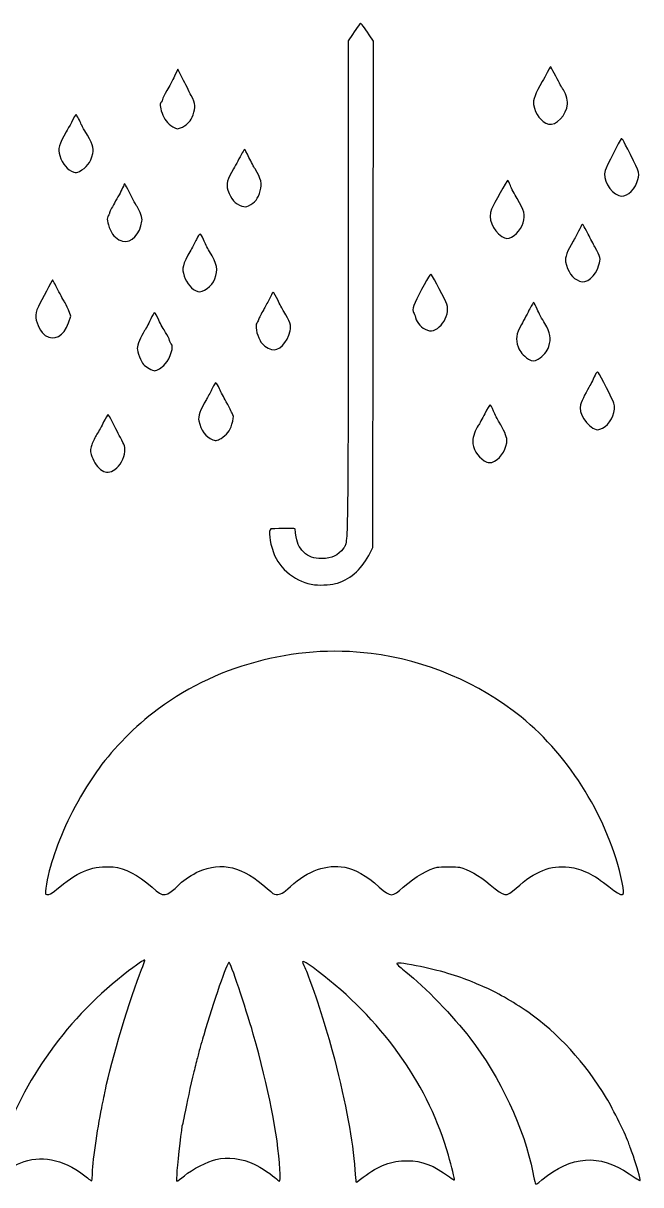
# Model space of a CAD drawing. Header units: centimetres. Extents: x -14.8 to 14.8, y -14.2 to 14.2.
# Drawn here: x -0.18 to 14.77, y -14.21 to 13.87 of the extents above; entities that cross this region are included whole.
import ezdxf

# ---------------------------------------------------------------- set-up
doc = ezdxf.new("R2010")
doc.units = ezdxf.units.CM
doc.header["$MEASUREMENT"] = 0
doc.layers.add('Layer 1', color=7, linetype='Continuous')

msp = doc.modelspace()

# ---------------------------------------------------------------- linework, layer by layer
at = {"layer": 'Layer 1', "color": 24}
msp.add_open_spline([(6.87202, 0.29726), (6.45204, 0.33774), (6.01575, 0.68021), (5.87699, 1.07834), (5.87699, 1.07834), (5.78476, 1.34307), (5.75574, 1.61216), (5.81591, 1.64507), (5.81591, 1.64507), (5.83494, 1.65546), (6.39077, 1.6609), (6.40087, 1.6508), (6.40087, 1.6508), (6.402, 1.64967), (6.409, 1.60141), (6.4164, 1.54358), (6.4164, 1.54358), (6.44815, 1.29546), (6.48148, 1.21748), (6.61153, 1.0872), (6.61153, 1.0872), (6.73079, 0.96774), (6.84108, 0.92876), (7.05758, 0.92961), (7.05758, 0.92961), (7.29693, 0.93057), (7.42966, 0.99576), (7.57946, 1.18598), (7.57946, 1.18598), (7.68656, 1.32201), (7.68563, 1.25888), (7.6858, 8.29811), (7.6858, 8.29811), (7.6858, 8.29811), (7.68594, 13.44463), (7.68594, 13.44463), (7.68594, 13.44463), (7.68594, 13.44463), (7.78836, 13.59529), (7.78836, 13.59529), (7.78836, 13.59529), (7.92036, 13.7895), (7.97787, 13.8705), (7.9838, 13.8705), (7.9838, 13.8705), (8.00088, 13.8705), (8.07772, 13.76933), (8.19857, 13.5878), (8.19857, 13.5878), (8.19857, 13.5878), (8.2965, 13.44069), (8.2965, 13.44069), (8.2965, 13.44069), (8.2965, 13.44069), (8.28936, 7.31968), (8.28936, 7.31968), (8.28936, 7.31968), (8.28936, 7.31968), (8.28222, 1.19865), (8.28222, 1.19865), (8.28222, 1.19865), (8.28222, 1.19865), (8.21965, 1.06931), (8.21965, 1.06931), (8.21965, 1.06931), (8.04307, 0.70443), (7.76889, 0.45051), (7.42892, 0.33697), (7.42892, 0.33697), (7.3094, 0.29707), (7.05927, 0.27923), (6.87202, 0.29726)], degree=3, knots=[0, 0, 0, 0, 0.05263158, 0.05263158, 0.05263158, 0.05263158, 0.10526316, 0.10526316, 0.10526316, 0.10526316, 0.15789474, 0.15789474, 0.15789474, 0.15789474, 0.21052632, 0.21052632, 0.21052632, 0.21052632, 0.26315789, 0.26315789, 0.26315789, 0.26315789, 0.31578947, 0.31578947, 0.31578947, 0.31578947, 0.36842105, 0.36842105, 0.36842105, 0.36842105, 0.42105263, 0.42105263, 0.42105263, 0.42105263, 0.47368421, 0.47368421, 0.47368421, 0.47368421, 0.52631579, 0.52631579, 0.52631579, 0.52631579, 0.57894737, 0.57894737, 0.57894737, 0.57894737, 0.63157895, 0.63157895, 0.63157895, 0.63157895, 0.68421053, 0.68421053, 0.68421053, 0.68421053, 0.73684211, 0.73684211, 0.73684211, 0.73684211, 0.78947368, 0.78947368, 0.78947368, 0.78947368, 0.84210526, 0.84210526, 0.84210526, 0.84210526, 0.89473684, 0.89473684, 0.89473684, 0.89473684, 1, 1, 1, 1], dxfattribs=at)
at = {"layer": 'Layer 1', "color": 121}
for points, knots in [([(3.44404, 11.36739), (3.31836, 11.44571), (3.22966, 11.55856), (3.18298, 11.69947), (3.18298, 11.69947), (3.1337, 11.84816), (3.12781, 11.94221), (3.16624, 11.96596), (3.16624, 11.96596), (3.18078, 11.97495), (3.19291, 12.00244), (3.19323, 12.02705), (3.19323, 12.02705), (3.19351, 12.05166), (3.24067, 12.14918), (3.29801, 12.24377), (3.29801, 12.24377), (3.35539, 12.33836), (3.43904, 12.49304), (3.48394, 12.5875), (3.48394, 12.5875), (3.48394, 12.5875), (3.56559, 12.75925), (3.56559, 12.75925), (3.56559, 12.75925), (3.56559, 12.75925), (3.67955, 12.53458), (3.67955, 12.53458), (3.67955, 12.53458), (3.74223, 12.41102), (3.83689, 12.22657), (3.88989, 12.12471), (3.88989, 12.12471), (4.00083, 11.91154), (4.00653, 11.84965), (3.93327, 11.65381), (3.93327, 11.65381), (3.87651, 11.50213), (3.8127, 11.42914), (3.67687, 11.3605), (3.67687, 11.3605), (3.56909, 11.30604), (3.54118, 11.30688), (3.44404, 11.36739)], [0, 0, 0, 0, 0.08333333, 0.08333333, 0.08333333, 0.08333333, 0.16666667, 0.16666667, 0.16666667, 0.16666667, 0.25, 0.25, 0.25, 0.25, 0.33333333, 0.33333333, 0.33333333, 0.33333333, 0.41666667, 0.41666667, 0.41666667, 0.41666667, 0.5, 0.5, 0.5, 0.5, 0.58333333, 0.58333333, 0.58333333, 0.58333333, 0.66666667, 0.66666667, 0.66666667, 0.66666667, 0.75, 0.75, 0.75, 0.75, 0.83333333, 0.83333333, 0.83333333, 0.83333333, 1, 1, 1, 1]), ([(12.53198, 11.43107), (12.35855, 11.47921), (12.21549, 11.66927), (12.1742, 11.90638), (12.1742, 11.90638), (12.15538, 12.01447), (12.21484, 12.17246), (12.38198, 12.45848), (12.38198, 12.45848), (12.4168, 12.51806), (12.472, 12.61927), (12.50463, 12.68338), (12.50463, 12.68338), (12.58371, 12.83863), (12.57851, 12.83258), (12.60154, 12.79619), (12.60154, 12.79619), (12.61173, 12.78006), (12.66129, 12.68692), (12.71167, 12.5892), (12.71167, 12.5892), (12.81098, 12.3965), (12.84809, 12.32976), (12.87589, 12.29392), (12.87589, 12.29392), (12.93982, 12.21154), (13.00038, 12.01836), (12.99296, 11.92057), (12.99296, 11.92057), (12.97278, 11.65479), (12.71443, 11.38042), (12.53198, 11.43107)], [0, 0, 0, 0, 0.11111111, 0.11111111, 0.11111111, 0.11111111, 0.22222222, 0.22222222, 0.22222222, 0.22222222, 0.33333333, 0.33333333, 0.33333333, 0.33333333, 0.44444444, 0.44444444, 0.44444444, 0.44444444, 0.55555556, 0.55555556, 0.55555556, 0.55555556, 0.66666667, 0.66666667, 0.66666667, 0.66666667, 0.77777778, 0.77777778, 0.77777778, 0.77777778, 1, 1, 1, 1]), ([(1.05254, 10.27192), (0.88335, 10.33387), (0.78415, 10.44938), (0.70787, 10.67327), (0.70787, 10.67327), (0.65653, 10.824), (0.69209, 10.95312), (0.86458, 11.24225), (0.86458, 11.24225), (0.89478, 11.29286), (0.95075, 11.39529), (0.98896, 11.46987), (0.98896, 11.46987), (1.05864, 11.60591), (1.09158, 11.66169), (1.10222, 11.66169), (1.10222, 11.66169), (1.1172, 11.66169), (1.212, 11.48707), (1.23012, 11.42606), (1.23012, 11.42606), (1.23562, 11.40752), (1.27383, 11.33762), (1.31501, 11.2707), (1.31501, 11.2707), (1.49975, 10.97053), (1.5444, 10.84505), (1.51011, 10.72237), (1.51011, 10.72237), (1.44571, 10.49194), (1.36048, 10.37911), (1.18304, 10.28916), (1.18304, 10.28916), (1.12454, 10.25953), (1.09654, 10.25583), (1.05254, 10.27192)], [0, 0, 0, 0, 0.1, 0.1, 0.1, 0.1, 0.2, 0.2, 0.2, 0.2, 0.3, 0.3, 0.3, 0.3, 0.4, 0.4, 0.4, 0.4, 0.5, 0.5, 0.5, 0.5, 0.6, 0.6, 0.6, 0.6, 0.7, 0.7, 0.7, 0.7, 0.8, 0.8, 0.8, 0.8, 1, 1, 1, 1]), ([(14.23965, 9.70352), (14.0132, 9.78444), (13.83336, 10.10981), (13.90284, 10.31287), (13.90284, 10.31287), (13.93341, 10.40213), (14.26183, 11.04165), (14.29329, 11.07312), (14.29329, 11.07312), (14.31493, 11.09474), (14.31681, 11.0916), (14.51799, 10.69892), (14.51799, 10.69892), (14.75135, 10.24341), (14.75363, 10.23342), (14.67279, 10.01817), (14.67279, 10.01817), (14.58869, 9.79429), (14.38986, 9.64984), (14.23965, 9.70352)], [0, 0, 0, 0, 0.16666667, 0.16666667, 0.16666667, 0.16666667, 0.33333333, 0.33333333, 0.33333333, 0.33333333, 0.5, 0.5, 0.5, 0.5, 0.66666667, 0.66666667, 0.66666667, 0.66666667, 1, 1, 1, 1]), ([(5.11276, 9.44952), (4.94802, 9.50563), (4.85644, 9.6111), (4.77717, 9.83605), (4.77717, 9.83605), (4.72795, 9.97575), (4.7621, 10.10498), (4.9134, 10.35201), (4.9134, 10.35201), (4.93905, 10.39384), (4.98452, 10.47503), (5.01446, 10.53241), (5.01446, 10.53241), (5.09489, 10.68661), (5.1738, 10.82493), (5.18134, 10.82493), (5.18134, 10.82493), (5.18498, 10.82493), (5.23267, 10.73564), (5.28734, 10.6265), (5.28734, 10.6265), (5.34203, 10.51737), (5.4085, 10.39257), (5.43506, 10.34916), (5.43506, 10.34916), (5.58376, 10.10623), (5.60998, 9.99545), (5.56115, 9.81636), (5.56115, 9.81636), (5.51046, 9.63054), (5.43074, 9.52973), (5.27571, 9.45545), (5.27571, 9.45545), (5.2171, 9.42734), (5.18162, 9.42607), (5.11276, 9.44952)], [0, 0, 0, 0, 0.1, 0.1, 0.1, 0.1, 0.2, 0.2, 0.2, 0.2, 0.3, 0.3, 0.3, 0.3, 0.4, 0.4, 0.4, 0.4, 0.5, 0.5, 0.5, 0.5, 0.6, 0.6, 0.6, 0.6, 0.7, 0.7, 0.7, 0.7, 0.8, 0.8, 0.8, 0.8, 1, 1, 1, 1]), ([(2.22868, 8.60207), (2.10622, 8.6297), (1.99336, 8.73285), (1.93435, 8.87111), (1.93435, 8.87111), (1.85597, 9.05461), (1.83912, 9.16744), (1.88262, 9.217), (1.88262, 9.217), (1.89498, 9.23106), (1.90452, 9.2516), (1.90852, 9.27274), (1.90852, 9.27274), (1.91617, 9.3131), (1.9576, 9.3972), (2.03126, 9.52188), (2.03126, 9.52188), (2.11421, 9.66223), (2.1807, 9.78709), (2.22975, 9.89453), (2.22975, 9.89453), (2.2541, 9.94787), (2.27646, 9.99413), (2.27945, 9.99734), (2.27945, 9.99734), (2.28241, 10.00056), (2.31574, 9.93955), (2.3535, 9.86174), (2.3535, 9.86174), (2.44299, 9.67736), (2.53692, 9.50123), (2.57863, 9.43956), (2.57863, 9.43956), (2.66087, 9.31795), (2.71003, 9.16984), (2.69736, 9.08193), (2.69736, 9.08193), (2.6526, 8.77151), (2.4404, 8.55426), (2.22868, 8.60207)], [0, 0, 0, 0, 0.09090909, 0.09090909, 0.09090909, 0.09090909, 0.18181818, 0.18181818, 0.18181818, 0.18181818, 0.27272727, 0.27272727, 0.27272727, 0.27272727, 0.36363636, 0.36363636, 0.36363636, 0.36363636, 0.45454545, 0.45454545, 0.45454545, 0.45454545, 0.54545455, 0.54545455, 0.54545455, 0.54545455, 0.63636364, 0.63636364, 0.63636364, 0.63636364, 0.72727273, 0.72727273, 0.72727273, 0.72727273, 0.81818182, 0.81818182, 0.81818182, 0.81818182, 1, 1, 1, 1]), ([(11.40334, 8.71862), (11.17836, 8.85835), (11.06504, 9.16098), (11.15736, 9.37564), (11.15736, 9.37564), (11.21369, 9.5067), (11.52907, 10.07143), (11.54586, 10.07131), (11.54586, 10.07131), (11.55478, 10.07126), (11.58453, 10.01473), (11.61193, 9.94564), (11.61193, 9.94564), (11.63934, 9.87658), (11.71184, 9.73674), (11.77305, 9.63486), (11.77305, 9.63486), (11.95924, 9.32498), (11.97741, 9.25267), (11.92122, 9.0458), (11.92122, 9.0458), (11.87211, 8.86499), (11.66863, 8.66895), (11.53034, 8.66924), (11.53034, 8.66924), (11.50415, 8.66929), (11.447, 8.6915), (11.40334, 8.71862)], [0, 0, 0, 0, 0.125, 0.125, 0.125, 0.125, 0.25, 0.25, 0.25, 0.25, 0.375, 0.375, 0.375, 0.375, 0.5, 0.5, 0.5, 0.5, 0.625, 0.625, 0.625, 0.625, 0.75, 0.75, 0.75, 0.75, 1, 1, 1, 1]), ([(13.28774, 7.63258), (13.11313, 7.70477), (12.99671, 7.86702), (12.95003, 8.10327), (12.95003, 8.10327), (12.92997, 8.20481), (12.98689, 8.36136), (13.13164, 8.6028), (13.13164, 8.6028), (13.16328, 8.65558), (13.22147, 8.76423), (13.26093, 8.84427), (13.26093, 8.84427), (13.30041, 8.92431), (13.33868, 8.9952), (13.34596, 9.00178), (13.34596, 9.00178), (13.36538, 9.01936), (13.37791, 9), (13.49408, 8.77338), (13.49408, 8.77338), (13.54869, 8.66684), (13.62183, 8.52773), (13.65658, 8.46423), (13.65658, 8.46423), (13.79521, 8.21111), (13.8032, 8.176), (13.75605, 8.02735), (13.75605, 8.02735), (13.66659, 7.7453), (13.45225, 7.56459), (13.28774, 7.63258)], [0, 0, 0, 0, 0.11111111, 0.11111111, 0.11111111, 0.11111111, 0.22222222, 0.22222222, 0.22222222, 0.22222222, 0.33333333, 0.33333333, 0.33333333, 0.33333333, 0.44444444, 0.44444444, 0.44444444, 0.44444444, 0.55555556, 0.55555556, 0.55555556, 0.55555556, 0.66666667, 0.66666667, 0.66666667, 0.66666667, 0.77777778, 0.77777778, 0.77777778, 0.77777778, 1, 1, 1, 1]), ([(4.04627, 7.38504), (3.91461, 7.42619), (3.77754, 7.58387), (3.72115, 7.7591), (3.72115, 7.7591), (3.65827, 7.95445), (3.67447, 8.01838), (3.88035, 8.38747), (3.88035, 8.38747), (3.92601, 8.46934), (3.98723, 8.58392), (4.01641, 8.64214), (4.01641, 8.64214), (4.10252, 8.81396), (4.10985, 8.81385), (4.18428, 8.63966), (4.18428, 8.63966), (4.22187, 8.55161), (4.27713, 8.44504), (4.33224, 8.35428), (4.33224, 8.35428), (4.52365, 8.03901), (4.54812, 7.91299), (4.46153, 7.68849), (4.46153, 7.68849), (4.3923, 7.50894), (4.16985, 7.34641), (4.04627, 7.38504)], [0, 0, 0, 0, 0.125, 0.125, 0.125, 0.125, 0.25, 0.25, 0.25, 0.25, 0.375, 0.375, 0.375, 0.375, 0.5, 0.5, 0.5, 0.5, 0.625, 0.625, 0.625, 0.625, 0.75, 0.75, 0.75, 0.75, 1, 1, 1, 1]), ([(0.35896, 6.32377), (0.25326, 6.39379), (0.14856, 6.58971), (0.1303, 6.75159), (0.1303, 6.75159), (0.12011, 6.84193), (0.13366, 6.89908), (0.19417, 7.0216), (0.19417, 7.0216), (0.26958, 7.17428), (0.51982, 7.64474), (0.53486, 7.66213), (0.53486, 7.66213), (0.5391, 7.66698), (0.59755, 7.56025), (0.6648, 7.42492), (0.6648, 7.42492), (0.73205, 7.28959), (0.80255, 7.16059), (0.82146, 7.13827), (0.82146, 7.13827), (0.8404, 7.11591), (0.88349, 7.02786), (0.91728, 6.94263), (0.91728, 6.94263), (0.91728, 6.94263), (0.97869, 6.78761), (0.97869, 6.78761), (0.97869, 6.78761), (0.97869, 6.78761), (0.92041, 6.62564), (0.92041, 6.62564), (0.92041, 6.62564), (0.80461, 6.30379), (0.57522, 6.18046), (0.35896, 6.32377)], [0, 0, 0, 0, 0.1, 0.1, 0.1, 0.1, 0.2, 0.2, 0.2, 0.2, 0.3, 0.3, 0.3, 0.3, 0.4, 0.4, 0.4, 0.4, 0.5, 0.5, 0.5, 0.5, 0.6, 0.6, 0.6, 0.6, 0.7, 0.7, 0.7, 0.7, 0.8, 0.8, 0.8, 0.8, 1, 1, 1, 1]), ([(9.60652, 6.44818), (9.4555, 6.50665), (9.35498, 6.61424), (9.31882, 6.75605), (9.31882, 6.75605), (9.30124, 6.82503), (9.28939, 6.85404), (9.27054, 6.87419), (9.27054, 6.87419), (9.24824, 6.89798), (9.25143, 6.96608), (9.27864, 7.04734), (9.27864, 7.04734), (9.32802, 7.19482), (9.59159, 7.69201), (9.6661, 7.77823), (9.6661, 7.77823), (9.6661, 7.77823), (9.68896, 7.80471), (9.68896, 7.80471), (9.68896, 7.80471), (9.68896, 7.80471), (9.70233, 7.78817), (9.70233, 7.78817), (9.70233, 7.78817), (9.74478, 7.73562), (10.043, 7.16787), (10.07408, 7.08041), (10.07408, 7.08041), (10.17816, 6.78752), (9.85581, 6.35166), (9.60652, 6.44818)], [0, 0, 0, 0, 0.11111111, 0.11111111, 0.11111111, 0.11111111, 0.22222222, 0.22222222, 0.22222222, 0.22222222, 0.33333333, 0.33333333, 0.33333333, 0.33333333, 0.44444444, 0.44444444, 0.44444444, 0.44444444, 0.55555556, 0.55555556, 0.55555556, 0.55555556, 0.66666667, 0.66666667, 0.66666667, 0.66666667, 0.77777778, 0.77777778, 0.77777778, 0.77777778, 1, 1, 1, 1]), ([(5.83017, 5.98341), (5.72583, 6.01251), (5.60286, 6.10861), (5.55675, 6.19711), (5.55675, 6.19711), (5.46833, 6.36693), (5.43266, 6.55855), (5.47776, 6.62138), (5.47776, 6.62138), (5.48952, 6.63775), (5.50623, 6.67198), (5.51487, 6.69744), (5.51487, 6.69744), (5.53581, 6.7591), (5.57885, 6.84351), (5.64472, 6.95211), (5.64472, 6.95211), (5.67449, 7.00122), (5.73294, 7.10988), (5.77462, 7.19355), (5.77462, 7.19355), (5.81628, 7.2772), (5.8561, 7.35312), (5.86307, 7.36221), (5.86307, 7.36221), (5.88054, 7.38501), (5.8804, 7.38524), (5.9818, 7.18032), (5.9818, 7.18032), (6.02862, 7.08572), (6.09571, 6.96219), (6.13087, 6.9058), (6.13087, 6.9058), (6.27647, 6.67238), (6.3166, 6.55204), (6.28739, 6.43644), (6.28739, 6.43644), (6.21198, 6.13833), (6.00616, 5.93436), (5.83017, 5.98341)], [0, 0, 0, 0, 0.09090909, 0.09090909, 0.09090909, 0.09090909, 0.18181818, 0.18181818, 0.18181818, 0.18181818, 0.27272727, 0.27272727, 0.27272727, 0.27272727, 0.36363636, 0.36363636, 0.36363636, 0.36363636, 0.45454545, 0.45454545, 0.45454545, 0.45454545, 0.54545455, 0.54545455, 0.54545455, 0.54545455, 0.63636364, 0.63636364, 0.63636364, 0.63636364, 0.72727273, 0.72727273, 0.72727273, 0.72727273, 0.81818182, 0.81818182, 0.81818182, 0.81818182, 1, 1, 1, 1]), ([(12.05158, 5.75182), (11.91637, 5.84022), (11.84118, 5.92835), (11.80142, 6.04505), (11.80142, 6.04505), (11.73374, 6.24362), (11.74796, 6.34186), (11.87945, 6.58443), (11.87945, 6.58443), (11.94487, 6.70508), (12.03608, 6.87831), (12.08217, 6.96933), (12.08217, 6.96933), (12.12826, 7.06035), (12.17209, 7.1287), (12.17957, 7.12119), (12.17957, 7.12119), (12.18707, 7.11371), (12.22396, 7.03924), (12.26155, 6.9557), (12.26155, 6.9557), (12.29911, 6.87216), (12.38186, 6.71728), (12.44539, 6.61153), (12.44539, 6.61153), (12.58204, 6.38397), (12.60637, 6.24642), (12.54346, 6.05699), (12.54346, 6.05699), (12.50045, 5.92756), (12.42377, 5.83691), (12.28402, 5.7503), (12.28402, 5.7503), (12.19545, 5.69544), (12.13723, 5.69583), (12.05158, 5.75182)], [0, 0, 0, 0, 0.1, 0.1, 0.1, 0.1, 0.2, 0.2, 0.2, 0.2, 0.3, 0.3, 0.3, 0.3, 0.4, 0.4, 0.4, 0.4, 0.5, 0.5, 0.5, 0.5, 0.6, 0.6, 0.6, 0.6, 0.7, 0.7, 0.7, 0.7, 0.8, 0.8, 0.8, 0.8, 1, 1, 1, 1]), ([(2.87516, 5.52178), (2.82422, 5.54874), (2.76123, 5.59432), (2.73521, 5.62307), (2.73521, 5.62307), (2.68144, 5.68251), (2.58416, 5.9327), (2.58416, 6.01158), (2.58416, 6.01158), (2.58416, 6.09258), (2.66533, 6.28963), (2.7608, 6.44036), (2.7608, 6.44036), (2.80836, 6.51543), (2.87671, 6.64342), (2.9127, 6.72478), (2.9127, 6.72478), (2.94868, 6.80615), (2.98839, 6.87272), (3.00098, 6.87272), (3.00098, 6.87272), (3.01353, 6.87272), (3.06112, 6.79238), (3.1067, 6.69413), (3.1067, 6.69413), (3.1523, 6.59592), (3.22509, 6.46198), (3.26847, 6.39647), (3.26847, 6.39647), (3.31184, 6.331), (3.35553, 6.24455), (3.36555, 6.20442), (3.36555, 6.20442), (3.37557, 6.16426), (3.39434, 6.12486), (3.40729, 6.11685), (3.40729, 6.11685), (3.47875, 6.07271), (3.38708, 5.7696), (3.26116, 5.63354), (3.26116, 5.63354), (3.1759, 5.54146), (3.061, 5.4696), (3.00219, 5.47161), (3.00219, 5.47161), (2.98328, 5.47225), (2.9261, 5.49483), (2.87516, 5.52178)], [0, 0, 0, 0, 0.07692308, 0.07692308, 0.07692308, 0.07692308, 0.15384615, 0.15384615, 0.15384615, 0.15384615, 0.23076923, 0.23076923, 0.23076923, 0.23076923, 0.30769231, 0.30769231, 0.30769231, 0.30769231, 0.38461538, 0.38461538, 0.38461538, 0.38461538, 0.46153846, 0.46153846, 0.46153846, 0.46153846, 0.53846154, 0.53846154, 0.53846154, 0.53846154, 0.61538462, 0.61538462, 0.61538462, 0.61538462, 0.69230769, 0.69230769, 0.69230769, 0.69230769, 0.76923077, 0.76923077, 0.76923077, 0.76923077, 0.84615385, 0.84615385, 0.84615385, 0.84615385, 1, 1, 1, 1]), ([(13.68537, 4.04571), (13.46915, 4.1155), (13.2491, 4.46588), (13.30845, 4.64582), (13.30845, 4.64582), (13.34859, 4.76743), (13.46215, 4.99925), (13.53646, 5.11124), (13.53646, 5.11124), (13.56187, 5.14953), (13.59703, 5.21577), (13.61876, 5.26629), (13.61876, 5.26629), (13.69081, 5.43376), (13.7149, 5.46235), (13.74702, 5.41843), (13.74702, 5.41843), (13.77818, 5.37585), (14.09681, 4.74423), (14.11596, 4.68717), (14.11596, 4.68717), (14.17368, 4.51501), (14.06865, 4.23677), (13.90349, 4.12439), (13.90349, 4.12439), (13.81452, 4.06383), (13.727, 4.03225), (13.68537, 4.04571)], [0, 0, 0, 0, 0.125, 0.125, 0.125, 0.125, 0.25, 0.25, 0.25, 0.25, 0.375, 0.375, 0.375, 0.375, 0.5, 0.5, 0.5, 0.5, 0.625, 0.625, 0.625, 0.625, 0.75, 0.75, 0.75, 0.75, 1, 1, 1, 1]), ([(4.41499, 3.79958), (4.23818, 3.87228), (4.1223, 4.02855), (4.0748, 4.25822), (4.0748, 4.25822), (4.05183, 4.36925), (4.10235, 4.51222), (4.25771, 4.77593), (4.25771, 4.77593), (4.29093, 4.83232), (4.34782, 4.93798), (4.38417, 5.01074), (4.38417, 5.01074), (4.4604, 5.16336), (4.47595, 5.1865), (4.49291, 5.17242), (4.49291, 5.17242), (4.5112, 5.15724), (4.53389, 5.11742), (4.57301, 5.03176), (4.57301, 5.03176), (4.61328, 4.94365), (4.67277, 4.83175), (4.73794, 4.72154), (4.73794, 4.72154), (4.79083, 4.63211), (4.83542, 4.54352), (4.84998, 4.49896), (4.84998, 4.49896), (4.85619, 4.47996), (4.86833, 4.4549), (4.8769, 4.44325), (4.8769, 4.44325), (4.91752, 4.38816), (4.92025, 4.35485), (4.89293, 4.24789), (4.89293, 4.24789), (4.84106, 4.04472), (4.79258, 3.96748), (4.65093, 3.86226), (4.65093, 3.86226), (4.53928, 3.77935), (4.49368, 3.76724), (4.41499, 3.79958)], [0, 0, 0, 0, 0.08333333, 0.08333333, 0.08333333, 0.08333333, 0.16666667, 0.16666667, 0.16666667, 0.16666667, 0.25, 0.25, 0.25, 0.25, 0.33333333, 0.33333333, 0.33333333, 0.33333333, 0.41666667, 0.41666667, 0.41666667, 0.41666667, 0.5, 0.5, 0.5, 0.5, 0.58333333, 0.58333333, 0.58333333, 0.58333333, 0.66666667, 0.66666667, 0.66666667, 0.66666667, 0.75, 0.75, 0.75, 0.75, 0.83333333, 0.83333333, 0.83333333, 0.83333333, 1, 1, 1, 1]), ([(10.98001, 3.29469), (10.81635, 3.39631), (10.70219, 3.59342), (10.70219, 3.77435), (10.70219, 3.77435), (10.70219, 3.86839), (10.76623, 4.0489), (10.83272, 4.14228), (10.83272, 4.14228), (10.86145, 4.18264), (10.93347, 4.31283), (10.99271, 4.43156), (10.99271, 4.43156), (11.05198, 4.55032), (11.10907, 4.64726), (11.1196, 4.64701), (11.1196, 4.64701), (11.13015, 4.64678), (11.168, 4.57832), (11.20376, 4.49489), (11.20376, 4.49489), (11.23951, 4.41147), (11.30191, 4.28963), (11.34244, 4.22413), (11.34244, 4.22413), (11.44988, 4.05053), (11.52605, 3.87643), (11.52766, 3.8008), (11.52766, 3.8008), (11.53181, 3.60601), (11.39519, 3.36959), (11.22876, 3.28351), (11.22876, 3.28351), (11.13072, 3.23282), (11.07563, 3.23528), (10.98001, 3.29469)], [0, 0, 0, 0, 0.1, 0.1, 0.1, 0.1, 0.2, 0.2, 0.2, 0.2, 0.3, 0.3, 0.3, 0.3, 0.4, 0.4, 0.4, 0.4, 0.5, 0.5, 0.5, 0.5, 0.6, 0.6, 0.6, 0.6, 0.7, 0.7, 0.7, 0.7, 0.8, 0.8, 0.8, 0.8, 1, 1, 1, 1])]:
    msp.add_open_spline(points, degree=3, knots=knots, dxfattribs=at)
at = {"layer": 'Layer 1', "color": 254}
msp.add_open_spline([(1.7347, 3.05807), (1.62743, 3.1271), (1.53898, 3.24837), (1.48522, 3.4001), (1.48522, 3.4001), (1.43738, 3.53506), (1.43738, 3.54293), (1.48457, 3.67789), (1.48457, 3.67789), (1.51127, 3.75429), (1.56715, 3.86938), (1.60875, 3.93364), (1.60875, 3.93364), (1.65035, 3.9979), (1.72313, 4.13167), (1.77046, 4.2309), (1.77046, 4.2309), (1.81782, 4.33013), (1.86537, 4.4115), (1.87612, 4.41172), (1.87612, 4.41172), (1.8869, 4.41195), (1.93135, 4.33769), (1.97493, 4.24673), (1.97493, 4.24673), (2.0185, 4.1558), (2.10873, 3.98018), (2.17539, 3.85648), (2.17539, 3.85648), (2.27781, 3.66651), (2.29483, 3.61433), (2.28501, 3.52035), (2.28501, 3.52035), (2.26762, 3.35347), (2.16354, 3.16661), (2.04176, 3.08367), (2.04176, 3.08367), (1.92114, 3.00151), (1.83388, 2.99423), (1.7347, 3.05807)], degree=3, knots=[0, 0, 0, 0, 0.09090909, 0.09090909, 0.09090909, 0.09090909, 0.18181818, 0.18181818, 0.18181818, 0.18181818, 0.27272727, 0.27272727, 0.27272727, 0.27272727, 0.36363636, 0.36363636, 0.36363636, 0.36363636, 0.45454545, 0.45454545, 0.45454545, 0.45454545, 0.54545455, 0.54545455, 0.54545455, 0.54545455, 0.63636364, 0.63636364, 0.63636364, 0.63636364, 0.72727273, 0.72727273, 0.72727273, 0.72727273, 0.81818182, 0.81818182, 0.81818182, 0.81818182, 1, 1, 1, 1], dxfattribs=at)
at = {"layer": 'Layer 1', "color": 2}
msp.add_open_spline([(0.37366, -7.1839), (0.35862, -7.17335), (0.35825, -7.17098), (0.36262, -7.11287), (0.36262, -7.11287), (0.37609, -6.93459), (0.46826, -6.52144), (0.53249, -6.35146), (0.53249, -6.35146), (0.54762, -6.31144), (0.58462, -6.20724), (0.6147, -6.11995), (0.6147, -6.11995), (0.83628, -5.47674), (1.14077, -4.89045), (1.5987, -4.22529), (1.5987, -4.22529), (1.92656, -3.74904), (2.44017, -3.21445), (2.96268, -2.8056), (2.96268, -2.8056), (4.4168, -1.66782), (6.38214, -1.13137), (8.2411, -1.36482), (8.2411, -1.36482), (9.56176, -1.53069), (10.86845, -2.08226), (11.87177, -2.8974), (11.87177, -2.8974), (13.06938, -3.87042), (13.98806, -5.37082), (14.32076, -6.89716), (14.32076, -6.89716), (14.40071, -7.26394), (14.34667, -7.28135), (13.9971, -7.00142), (13.9971, -7.00142), (13.62719, -6.7052), (13.33916, -6.56417), (13.03337, -6.5296), (13.03337, -6.5296), (12.57942, -6.47826), (12.22196, -6.62025), (11.75022, -7.03921), (11.75022, -7.03921), (11.50486, -7.25714), (11.48183, -7.25403), (11.12177, -6.95383), (11.12177, -6.95383), (10.84542, -6.72343), (10.58984, -6.57859), (10.37761, -6.53211), (10.37761, -6.53211), (10.32204, -6.51995), (9.9155, -6.52023), (9.84218, -6.53248), (9.84218, -6.53248), (9.64406, -6.56561), (9.31654, -6.75879), (9.02142, -7.0166), (9.02142, -7.0166), (8.74701, -7.25632), (8.7224, -7.25604), (8.43956, -7.00983), (8.43956, -7.00983), (8.11788, -6.72984), (7.84853, -6.57611), (7.6028, -6.53234), (7.6028, -6.53234), (7.16245, -6.45388), (6.72487, -6.60955), (6.28982, -6.9995), (6.28982, -6.9995), (6.10674, -7.16358), (6.05366, -7.19257), (5.9463, -7.18715), (5.9463, -7.18715), (5.88574, -7.1841), (5.86756, -7.17242), (5.73088, -7.049), (5.73088, -7.049), (5.14019, -6.51549), (4.62528, -6.38747), (4.06938, -6.63588), (4.06938, -6.63588), (3.92474, -6.70054), (3.71737, -6.83637), (3.61433, -6.93397), (3.61433, -6.93397), (3.26652, -7.26335), (3.22884, -7.26795), (2.94284, -7.01629), (2.94284, -7.01629), (2.59734, -6.71228), (2.28075, -6.54758), (2.00025, -6.52596), (2.00025, -6.52596), (1.51883, -6.48885), (1.20508, -6.60639), (0.71134, -7.00878), (0.71134, -7.00878), (0.50582, -7.17631), (0.42367, -7.2189), (0.37366, -7.1839)], degree=3, knots=[0, 0, 0, 0, 0.03703704, 0.03703704, 0.03703704, 0.03703704, 0.07407407, 0.07407407, 0.07407407, 0.07407407, 0.11111111, 0.11111111, 0.11111111, 0.11111111, 0.14814815, 0.14814815, 0.14814815, 0.14814815, 0.18518519, 0.18518519, 0.18518519, 0.18518519, 0.22222222, 0.22222222, 0.22222222, 0.22222222, 0.25925926, 0.25925926, 0.25925926, 0.25925926, 0.2962963, 0.2962963, 0.2962963, 0.2962963, 0.33333333, 0.33333333, 0.33333333, 0.33333333, 0.37037037, 0.37037037, 0.37037037, 0.37037037, 0.40740741, 0.40740741, 0.40740741, 0.40740741, 0.44444444, 0.44444444, 0.44444444, 0.44444444, 0.48148148, 0.48148148, 0.48148148, 0.48148148, 0.51851852, 0.51851852, 0.51851852, 0.51851852, 0.55555556, 0.55555556, 0.55555556, 0.55555556, 0.59259259, 0.59259259, 0.59259259, 0.59259259, 0.62962963, 0.62962963, 0.62962963, 0.62962963, 0.66666667, 0.66666667, 0.66666667, 0.66666667, 0.7037037, 0.7037037, 0.7037037, 0.7037037, 0.74074074, 0.74074074, 0.74074074, 0.74074074, 0.77777778, 0.77777778, 0.77777778, 0.77777778, 0.81481481, 0.81481481, 0.81481481, 0.81481481, 0.85185185, 0.85185185, 0.85185185, 0.85185185, 0.88888889, 0.88888889, 0.88888889, 0.88888889, 0.92592593, 0.92592593, 0.92592593, 0.92592593, 1, 1, 1, 1], dxfattribs=at)
at = {"layer": 'Layer 1', "color": 1}
msp.add_open_spline([(1.37893, -14.04294), (0.88078, -13.62485), (0.33341, -13.48341), (-0.15353, -13.64687), (-0.15353, -13.64687), (-0.35879, -13.71576), (-0.59349, -13.84313), (-0.76121, -13.97664), (-0.76121, -13.97664), (-0.8178, -14.02166), (-0.87275, -14.05851), (-0.88333, -14.05851), (-0.88333, -14.05851), (-0.91175, -14.05851), (-0.82211, -13.6774), (-0.70288, -13.29121), (-0.70288, -13.29121), (-0.21277, -11.70377), (0.91778, -10.14136), (2.37478, -9.03796), (2.37478, -9.03796), (2.67755, -8.80868), (2.768, -8.75136), (2.768, -8.78873), (2.768, -8.78873), (2.768, -8.8018), (2.73199, -8.89981), (2.68796, -9.00655), (2.68796, -9.00655), (2.43156, -9.62834), (1.94541, -11.24829), (1.81502, -11.91538), (1.81502, -11.91538), (1.80221, -11.98088), (1.76154, -12.17734), (1.72466, -12.35195), (1.72466, -12.35195), (1.61363, -12.87733), (1.49885, -13.70577), (1.49826, -13.98576), (1.49826, -13.98576), (1.49812, -14.05487), (1.48906, -14.111), (1.47813, -14.11048), (1.47813, -14.11048), (1.46724, -14.10995), (1.42259, -14.07955), (1.37893, -14.04294)], degree=3, knots=[0, 0, 0, 0, 0.07692308, 0.07692308, 0.07692308, 0.07692308, 0.15384615, 0.15384615, 0.15384615, 0.15384615, 0.23076923, 0.23076923, 0.23076923, 0.23076923, 0.30769231, 0.30769231, 0.30769231, 0.30769231, 0.38461538, 0.38461538, 0.38461538, 0.38461538, 0.46153846, 0.46153846, 0.46153846, 0.46153846, 0.53846154, 0.53846154, 0.53846154, 0.53846154, 0.61538462, 0.61538462, 0.61538462, 0.61538462, 0.69230769, 0.69230769, 0.69230769, 0.69230769, 0.76923077, 0.76923077, 0.76923077, 0.76923077, 0.84615385, 0.84615385, 0.84615385, 0.84615385, 1, 1, 1, 1], dxfattribs=at)
at = {"layer": 'Layer 1', "color": 5}
msp.add_open_spline([(3.54355, -13.8644), (3.56381, -13.57332), (3.65867, -12.77932), (3.67667, -12.75019), (3.67667, -12.75019), (3.68313, -12.73972), (3.7067, -12.63045), (3.729, -12.50734), (3.729, -12.50734), (3.7748, -12.25464), (3.87222, -11.8113), (3.95553, -11.47655), (3.95553, -11.47655), (3.98633, -11.35286), (4.02728, -11.18618), (4.04655, -11.10614), (4.04655, -11.10614), (4.06583, -11.0261), (4.10167, -10.89512), (4.12619, -10.81511), (4.12619, -10.81511), (4.15072, -10.73507), (4.18109, -10.63387), (4.1937, -10.59021), (4.1937, -10.59021), (4.42515, -9.78867), (4.75716, -8.83072), (4.80347, -8.83072), (4.80347, -8.83072), (4.8401, -8.83072), (5.19884, -9.88908), (5.39089, -10.56373), (5.39089, -10.56373), (5.76494, -11.8779), (5.98245, -12.98068), (6.03672, -13.83796), (6.03672, -13.83796), (6.05563, -14.13635), (6.04364, -14.16857), (5.95183, -14.06615), (5.95183, -14.06615), (5.88447, -13.99101), (5.56033, -13.77536), (5.41194, -13.70698), (5.41194, -13.70698), (5.11897, -13.57194), (4.77268, -13.53008), (4.48591, -13.59502), (4.48591, -13.59502), (4.30064, -13.63696), (3.90773, -13.83999), (3.7251, -13.98813), (3.7251, -13.98813), (3.63408, -14.06197), (3.55196, -14.12238), (3.54259, -14.12238), (3.54259, -14.12238), (3.53325, -14.12238), (3.53367, -14.00631), (3.54355, -13.8644)], degree=3, knots=[0, 0, 0, 0, 0.0625, 0.0625, 0.0625, 0.0625, 0.125, 0.125, 0.125, 0.125, 0.1875, 0.1875, 0.1875, 0.1875, 0.25, 0.25, 0.25, 0.25, 0.3125, 0.3125, 0.3125, 0.3125, 0.375, 0.375, 0.375, 0.375, 0.4375, 0.4375, 0.4375, 0.4375, 0.5, 0.5, 0.5, 0.5, 0.5625, 0.5625, 0.5625, 0.5625, 0.625, 0.625, 0.625, 0.625, 0.6875, 0.6875, 0.6875, 0.6875, 0.75, 0.75, 0.75, 0.75, 0.8125, 0.8125, 0.8125, 0.8125, 0.875, 0.875, 0.875, 0.875, 1, 1, 1, 1], dxfattribs=at)
at = {"layer": 'Layer 1', "color": 21}
msp.add_open_spline([(7.87622, -14.13285), (7.87009, -14.11186), (7.85912, -13.99787), (7.84867, -13.84677), (7.84867, -13.84677), (7.79855, -13.1214), (7.64313, -12.27931), (7.35304, -11.16126), (7.35304, -11.16126), (7.20927, -10.60723), (6.93148, -9.7191), (6.75345, -9.24443), (6.75345, -9.24443), (6.68933, -9.07346), (6.66295, -9.00855), (6.59349, -8.8511), (6.59349, -8.8511), (6.54949, -8.75136), (6.68217, -8.83208), (7.10152, -9.16025), (7.10152, -9.16025), (8.57926, -10.31668), (9.64854, -11.85552), (10.11438, -13.49619), (10.11438, -13.49619), (10.19154, -13.76794), (10.26712, -14.07996), (10.25797, -14.08908), (10.25797, -14.08908), (10.25185, -14.09522), (10.20297, -14.06622), (10.13687, -14.01723), (10.13687, -14.01723), (9.75395, -13.73331), (9.47763, -13.62728), (9.11895, -13.62663), (9.11895, -13.62663), (8.72336, -13.62593), (8.434, -13.73433), (8.04758, -14.02801), (8.04758, -14.02801), (7.88689, -14.15018), (7.88214, -14.15307), (7.87622, -14.13285)], degree=3, knots=[0, 0, 0, 0, 0.08333333, 0.08333333, 0.08333333, 0.08333333, 0.16666667, 0.16666667, 0.16666667, 0.16666667, 0.25, 0.25, 0.25, 0.25, 0.33333333, 0.33333333, 0.33333333, 0.33333333, 0.41666667, 0.41666667, 0.41666667, 0.41666667, 0.5, 0.5, 0.5, 0.5, 0.58333333, 0.58333333, 0.58333333, 0.58333333, 0.66666667, 0.66666667, 0.66666667, 0.66666667, 0.75, 0.75, 0.75, 0.75, 0.83333333, 0.83333333, 0.83333333, 0.83333333, 1, 1, 1, 1], dxfattribs=at)
at = {"layer": 'Layer 1', "color": 216}
msp.add_open_spline([(12.2103, -14.15837), (12.20466, -14.1402), (12.18126, -14.03007), (12.15829, -13.91365), (12.15829, -13.91365), (11.95046, -12.86029), (11.35675, -11.59195), (10.6348, -10.6591), (10.6348, -10.6591), (10.23661, -10.14458), (9.53278, -9.41848), (9.08644, -9.06169), (9.08644, -9.06169), (8.97025, -8.96881), (8.87125, -8.88251), (8.86639, -8.86987), (8.86639, -8.86987), (8.85135, -8.83072), (9.00031, -8.84421), (9.33429, -8.91223), (9.33429, -8.91223), (9.90187, -9.02783), (10.34253, -9.15621), (10.70084, -9.31039), (10.70084, -9.31039), (10.7445, -9.32918), (10.85453, -9.37558), (10.94538, -9.41348), (10.94538, -9.41348), (11.25588, -9.54305), (11.67368, -9.78006), (12.0347, -10.03144), (12.0347, -10.03144), (12.76255, -10.53828), (13.41731, -11.25374), (13.94098, -12.11449), (13.94098, -12.11449), (14.08322, -12.34828), (14.43113, -13.05496), (14.48155, -13.2125), (14.48155, -13.2125), (14.5025, -13.278), (14.55019, -13.41491), (14.58753, -13.51676), (14.58753, -13.51676), (14.67029, -13.74265), (14.76794, -14.08866), (14.75309, -14.10354), (14.75309, -14.10354), (14.74712, -14.10951), (14.62706, -14.03685), (14.48628, -13.94207), (14.48628, -13.94207), (13.75981, -13.45295), (13.09267, -13.4998), (12.37726, -14.09018), (12.37726, -14.09018), (12.2434, -14.20065), (12.2256, -14.20792), (12.2103, -14.15837)], degree=3, knots=[0, 0, 0, 0, 0.0625, 0.0625, 0.0625, 0.0625, 0.125, 0.125, 0.125, 0.125, 0.1875, 0.1875, 0.1875, 0.1875, 0.25, 0.25, 0.25, 0.25, 0.3125, 0.3125, 0.3125, 0.3125, 0.375, 0.375, 0.375, 0.375, 0.4375, 0.4375, 0.4375, 0.4375, 0.5, 0.5, 0.5, 0.5, 0.5625, 0.5625, 0.5625, 0.5625, 0.625, 0.625, 0.625, 0.625, 0.6875, 0.6875, 0.6875, 0.6875, 0.75, 0.75, 0.75, 0.75, 0.8125, 0.8125, 0.8125, 0.8125, 0.875, 0.875, 0.875, 0.875, 1, 1, 1, 1], dxfattribs=at)

doc.saveas('drawing.dxf')
